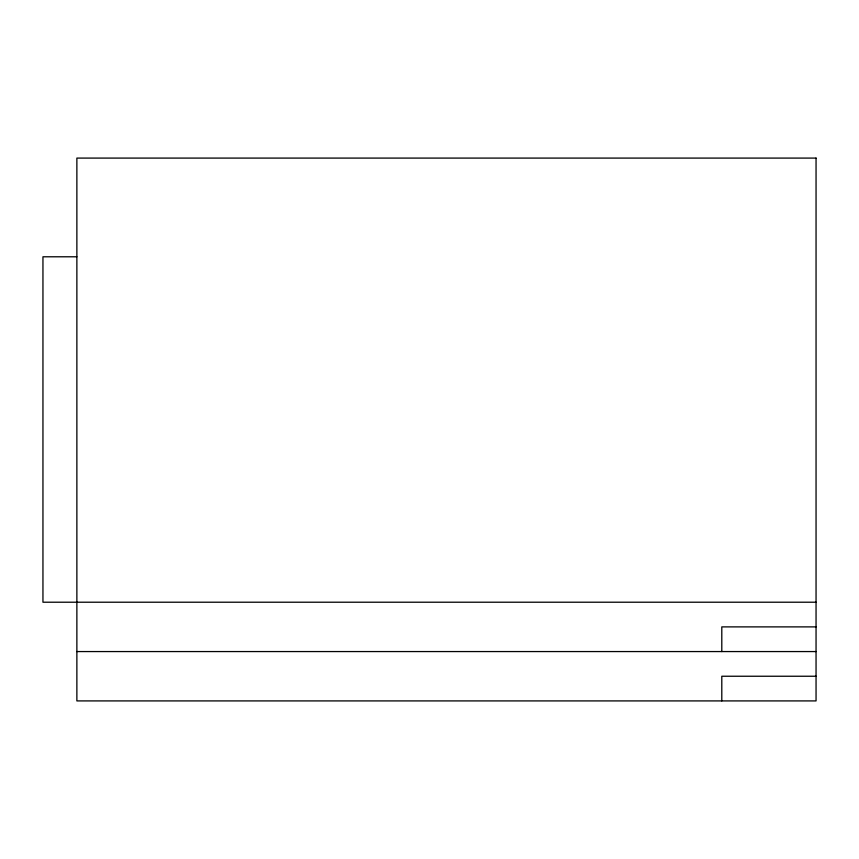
<?xml version="1.0" encoding="UTF-8"?>
<svg xmlns="http://www.w3.org/2000/svg" width="859" height="859" viewBox="0 0 859 859"><rect width="100%" height="100%" fill="white"/><g stroke="black" fill="none" stroke-linecap="round" stroke-linejoin="round"><path stroke-width="1.29" d="M76.87 256.787L42.95 256.787L42.95 602.213L816.05 602.213M816.05 626.887L721.796 626.887L721.796 651.562M76.87 651.562L816.05 651.562M816.05 676.237L721.796 676.237L721.796 700.912M816.05 158.088L76.87 158.088L76.87 700.912L816.05 700.912L816.05 158.088"/></g></svg>
